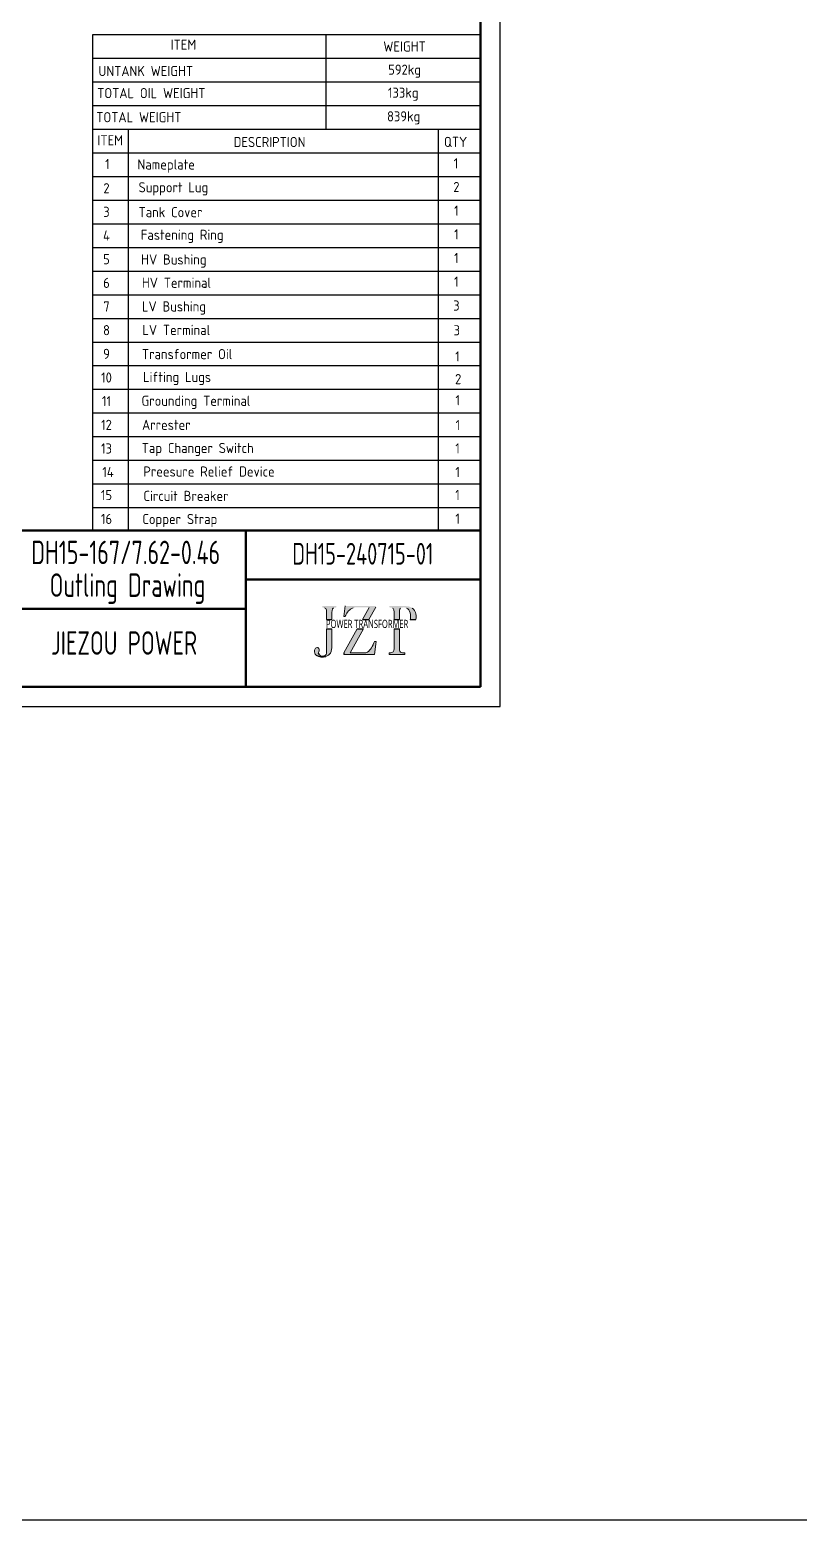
# Model space of a CAD drawing. Header units: millimetres. Extents: x 14764 to 276930, y -11609 to 135619.
# Drawn here: x 272401 to 274638, y 127642 to 131975 of the extents above; entities that cross this region are included whole.
import ezdxf
from ezdxf.enums import TextEntityAlignment as Align

# ---------------------------------------------------------------- set-up
doc = ezdxf.new("R2010")
doc.units = ezdxf.units.MM
doc.header["$LTSCALE"] = 23.1
doc.layers.get('0').update_dxf_attribs({"linetype": 'CONTINUOUS'})
for name, color, linetype in [('02C', 3, 'CONTINUOUS'), ('A', 3, 'CONTINUOUS'), ('S', 254, 'CONTINUOUS')]:
    doc.layers.add(name, color=color, linetype=linetype)
doc.layers.add('标注、文本', color=3, linetype='CONTINUOUS', lineweight=25)
doc.layers.add('粗实线', color=7, linetype='CONTINUOUS', lineweight=50)
doc.styles.add('PC_TEXTSTYLE', font='ISOCP.SHX', dxfattribs={"width": 0.707, "bigfont": 'GBCBIG.SHX'})
doc.styles.add('pdm', font='gbenor.shx', dxfattribs={"width": 0.8, "bigfont": 'gbhzfs.shx'})
doc.styles.add('ST_WIN', font='isocp2.shx', dxfattribs={"bigfont": 'hzdxfst.shx'})

msp = doc.modelspace()

# ---------------------------------------------------------------- hatches: boundary and pattern name
at = {"layer": '02C'}
h = msp.add_hatch(color=3, dxfattribs=at)
h.dxf.hatch_style = 1
h.paths.add_polyline_path([(273279.4208, 130233.2676), (273263.8568, 130233.2676), (273263.8568, 130168.5634), (273263.4984, 130162.7269), (273262.2697, 130158.7335, -0.564853261), (273239.6036, 130162.5654), (273240.8539, 130166.6063), (273241.7535, 130169.889), (273241.7782, 130174.4144), (273241.1833, 130176.2062), (273238.3611, 130178.9087), (273237.0708, 130179.2703), (273233.1639, 130178.1019), (273231.8913, 130177.0182), (273229.2365, 130172.9597), (273228.75, 130171.4992), (273228.1545, 130166.9307), (273229.099, 130162.3409), (273230.3725, 130159.7738), (273233.0311, 130156.8064, 0.201195621), (273261.9113, 130153.4602), (273265.6999, 130154.7913), (273269.1813, 130156.9416), (273272.0484, 130159.6039), (273274.6594, 130163.2389), (273276.7585, 130167.6419), (273277.2705, 130168.973), (273278.448, 130173.4784), (273279.1648, 130178.4445), (273279.4208, 130183.7691)])
h.paths.add_polyline_path([(273280.6495, 130290.9253), (273281.1103, 130291.898), (273284.1309, 130294.7139), (273286.8956, 130295.2771), (273291.7082, 130295.6866), (273291.7082, 130299.936), (273250.955, 130299.936), (273250.955, 130295.6866), (273254.4364, 130295.3283), (273257.8667, 130294.7651), (273257.9179, 130294.7651), (273261.6754, 130292.5952), (273263.396, 130288.007), (273263.7544, 130284.2696), (273263.8568, 130278.4843), (273263.8568, 130260.8245), (273279.4208, 130260.8245), (273279.4208, 130280.7882), (273279.4208, 130281.1978), (273279.728, 130286.9831)])
h.paths.add_polyline_path([(273407.1071, 130296.9154), (273407.1071, 130299.936), (273317.7696, 130299.936), (273313.4691, 130269.6271), (273317.7696, 130269.6271), (273317.9232, 130269.9343), (273319.664, 130273.467), (273322.3262, 130278.7915), (273322.3774, 130278.8427), (273324.6301, 130282.3241), (273327.9067, 130286.1127), (273329.9034, 130288.0582), (273333.2825, 130290.6181), (273337.1735, 130292.922), (273340.7573, 130294.4067), (273344.6995, 130295.3795), (273348.7441, 130295.6866), (273387.6009, 130295.6866), (273368.1647, 130260.8245), (273386.9072, 130260.8245)])
h.paths.add_polyline_path([(273371.4837, 130233.2676), (273352.8012, 130233.2676), (273313.8314, 130163.3688), (273313.8314, 130159.1194), (273402.909, 130159.1194), (273407.8239, 130196.8519), (273402.9264, 130196.8519), (273401.4242, 130192.4489), (273399.3763, 130187.6875), (273398.9156, 130186.7148), (273396.7141, 130182.363), (273394.4102, 130178.4208), (273391.6967, 130174.581), (273388.8809, 130171.3044), (273386.2186, 130168.6933), (273382.686, 130166.031), (273379.5117, 130164.5975), (273377.6174, 130164.1367), (273373.7264, 130163.5736), (273369.2723, 130163.3688), (273332.3614, 130163.3688)])
h.paths.add_polyline_path([(273478.8347, 130293.8435), (273481.753, 130295.2259), (273486.3608, 130295.6866), (273490.3542, 130295.533), (273493.9892, 130294.8675), (273496.4978, 130293.8435), (273500.0817, 130291.2325), (273502.7439, 130288.263), (273504.8942, 130284.5768), (273506.4301, 130280.3274), (273507.4029, 130275.5149), (273507.7101, 130270.0879), (273507.7101, 130269.3712), (273507.3517, 130263.8418), (273506.7677, 130260.8245), (273523.1289, 130260.8245), (273524.0421, 130265.0706), (273524.3492, 130270.2415), (273524.298, 130271.8286), (273523.6837, 130276.7948), (273522.2501, 130281.4026), (273521.7894, 130282.5289), (273519.5367, 130286.6759), (273516.772, 130290.3109), (273516.2088, 130290.8741), (273512.9322, 130293.8435), (273509.3996, 130296.1474), (273505.7646, 130297.8369), (273502.0272, 130298.7073), (273499.7745, 130298.9633), (273494.6035, 130299.5264), (273490.8149, 130299.8336), (273488.4598, 130299.936), (273445.966, 130299.936), (273445.966, 130295.6866), (273448.5771, 130295.6354), (273452.8776, 130295.0723), (273455.8471, 130293.9971), (273457.4342, 130292.7684), (273459.3797, 130288.775), (273459.5333, 130287.4439), (273459.8405, 130282.9385), (273459.9429, 130276.6924), (273459.9429, 130260.8245), (273475.3021, 130260.8245), (273475.3021, 130277.3068), (273475.3021, 130278.4843), (273475.4557, 130284.1672), (273475.9165, 130288.3142), (273476.3773, 130290.2085)])
h.paths.add_polyline_path([(273475.3021, 130233.2676), (273459.9429, 130233.2676), (273459.9429, 130177.0297), (273459.8917, 130175.0842), (273459.4309, 130170.4252), (273457.4854, 130166.3806), (273457.2294, 130166.1758), (273453.492, 130164.2815), (273450.625, 130163.8719), (273445.966, 130163.6159), (273445.966, 130159.3665), (273490.8661, 130159.3665), (273490.8661, 130163.6159), (273488.7158, 130163.7183), (273484.5688, 130164.0767), (273482.9305, 130164.2815), (273479.1979, 130165.4907), (273476.4285, 130168.9917), (273475.8141, 130170.7836), (273475.3021, 130176.1081)])

# ---------------------------------------------------------------- linework, layer by layer
at = {"color": 1}
msp.add_lwpolyline([(267229.6531, 135618.5124), (276930.2911, 135618.5124), (276930.2911, 127642.1176), (267229.6531, 127642.1176)], close=True, dxfattribs=at)
at = {"layer": '02C', "color": 3, "lineweight": 0}
for p, q in [((273257.9179, 130294.7651), (273261.5529, 130292.666)), ((273261.5529, 130292.666), (273261.7065, 130292.5124)), ((273261.7065, 130292.5124), (273263.396, 130288.007)), ((273279.728, 130286.9831), (273280.6495, 130290.9253)), ((273280.6495, 130290.9253), (273281.1103, 130291.898)), ((273281.1103, 130291.898), (273284.1309, 130294.7139)), ((273317.7696, 130299.936), (273313.4691, 130269.6271)), ((273329.9034, 130288.0582), (273333.2825, 130290.6181)), ((273333.2825, 130290.6181), (273337.1735, 130292.922)), ((273337.1735, 130292.922), (273340.7573, 130294.4067)), ((273387.6009, 130295.6866), (273368.1647, 130260.8245)), ((273386.9072, 130260.8245), (273407.1071, 130296.9154)), ((273455.8471, 130293.9971), (273457.4342, 130292.7684)), ((273457.4342, 130292.7684), (273459.3797, 130288.775)), ((273476.3773, 130290.2085), (273478.8347, 130293.8435)), ((273496.4978, 130293.8435), (273500.0817, 130291.2325)), ((273500.0817, 130291.2325), (273502.7439, 130288.263)), ((273516.2088, 130290.8741), (273512.9322, 130293.8435)), ((273516.772, 130290.3109), (273516.2088, 130290.8741)), ((273519.5367, 130286.6759), (273516.772, 130290.3109)), ((273263.396, 130288.007), (273263.7544, 130284.2696)), ((273263.7544, 130284.2696), (273263.8568, 130278.4843)), ((273263.8568, 130278.4843), (273263.8568, 130260.8245)), ((273279.4208, 130281.1978), (273279.728, 130286.9831)), ((273279.4208, 130280.7882), (273279.4208, 130281.1978)), ((273279.4208, 130260.8245), (273279.4208, 130280.7882)), ((273313.4691, 130269.6271), (273317.7696, 130269.6271)), ((273317.7696, 130269.6271), (273317.9232, 130269.9343)), ((273317.9232, 130269.9343), (273319.664, 130273.467)), ((273319.664, 130273.467), (273322.3262, 130278.7915)), ((273322.3262, 130278.7915), (273322.3774, 130278.8427)), ((273322.3774, 130278.8427), (273324.6301, 130282.3241)), ((273324.6301, 130282.3241), (273327.9067, 130286.1127)), ((273327.9067, 130286.1127), (273329.9034, 130288.0582)), ((273459.3797, 130288.775), (273459.5333, 130287.4439)), ((273459.5333, 130287.4439), (273459.8405, 130282.9385)), ((273459.8405, 130282.9385), (273459.9429, 130276.6924)), ((273459.9429, 130276.6924), (273459.9429, 130260.8245)), ((273475.3021, 130278.4843), (273475.4557, 130284.1672)), ((273475.3021, 130277.3068), (273475.3021, 130278.4843)), ((273475.3021, 130260.8245), (273475.3021, 130277.3068)), ((273475.4557, 130284.1672), (273475.9165, 130288.3142)), ((273475.9165, 130288.3142), (273476.3773, 130290.2085)), ((273502.7439, 130288.263), (273504.8942, 130284.5768)), ((273504.8942, 130284.5768), (273506.4301, 130280.3274)), ((273506.4301, 130280.3274), (273507.4029, 130275.5149)), ((273507.3517, 130263.8418), (273506.7677, 130260.8245)), ((273507.7101, 130269.3712), (273507.3517, 130263.8418)), ((273507.4029, 130275.5149), (273507.7101, 130270.0879)), ((273507.7101, 130270.0879), (273507.7101, 130269.3712)), ((273521.7894, 130282.5289), (273519.5367, 130286.6759)), ((273522.2501, 130281.4026), (273521.7894, 130282.5289)), ((273523.6837, 130276.7948), (273522.2501, 130281.4026)), ((273523.1289, 130260.8245), (273524.0421, 130265.0706)), ((273524.298, 130271.8286), (273523.6837, 130276.7948)), ((273524.0421, 130265.0706), (273524.3492, 130270.2415)), ((273524.3492, 130270.2415), (273524.298, 130271.8286)), ((273263.8568, 130233.2676), (273263.8568, 130168.5634)), ((273279.4208, 130183.7691), (273279.4208, 130233.2676)), ((273352.8012, 130233.2676), (273313.8314, 130163.3688)), ((273332.3614, 130163.3688), (273371.4837, 130233.2676)), ((273459.9429, 130233.2676), (273459.9429, 130177.0297)), ((273475.3021, 130176.1081), (273475.3021, 130233.2676)), ((273228.75, 130171.4992), (273228.1545, 130166.9307)), ((273228.1545, 130166.9307), (273229.099, 130162.3409)), ((273229.2365, 130172.9597), (273228.75, 130171.4992)), ((273229.099, 130162.3409), (273230.3725, 130159.7738)), ((273231.8913, 130177.0182), (273229.2365, 130172.9597)), ((273233.1639, 130178.1019), (273231.8913, 130177.0182)), ((273237.0708, 130179.2703), (273233.1639, 130178.1019)), ((273238.3611, 130178.9087), (273237.0708, 130179.2703)), ((273241.1833, 130176.2062), (273238.3611, 130178.9087)), ((273239.6036, 130162.5654), (273240.8539, 130166.6063)), ((273240.8539, 130166.6063), (273241.7535, 130169.889)), ((273241.7782, 130174.4144), (273241.1833, 130176.2062)), ((273241.7535, 130169.889), (273241.7782, 130174.4144)), ((273263.4984, 130162.7269), (273262.2697, 130158.7335)), ((273263.8568, 130168.5634), (273263.4984, 130162.7269)), ((273272.0484, 130159.6039), (273274.6594, 130163.2389)), ((273274.6594, 130163.2389), (273276.7585, 130167.6419)), ((273276.7585, 130167.6419), (273277.2705, 130168.973)), ((273277.2705, 130168.973), (273278.448, 130173.4784)), ((273278.448, 130173.4784), (273279.1648, 130178.4445)), ((273279.1648, 130178.4445), (273279.4208, 130183.7691)), ((273369.2723, 130163.3688), (273332.3614, 130163.3688)), ((273373.7264, 130163.5736), (273369.2723, 130163.3688)), ((273377.6174, 130164.1367), (273373.7264, 130163.5736)), ((273379.5117, 130164.5975), (273377.6174, 130164.1367)), ((273382.686, 130166.031), (273379.5117, 130164.5975)), ((273386.2186, 130168.6933), (273382.686, 130166.031)), ((273388.8809, 130171.3044), (273386.2186, 130168.6933)), ((273391.6967, 130174.581), (273388.8809, 130171.3044)), ((273394.4102, 130178.4208), (273391.6967, 130174.581)), ((273396.7141, 130182.363), (273394.4102, 130178.4208)), ((273398.9156, 130186.7148), (273396.7141, 130182.363)), ((273399.3763, 130187.6875), (273398.9156, 130186.7148)), ((273401.4242, 130192.4489), (273399.3763, 130187.6875)), ((273402.909, 130196.8007), (273401.4242, 130192.4489)), ((273407.8239, 130196.8519), (273402.909, 130196.8519)), ((273402.909, 130196.8519), (273402.909, 130196.8007)), ((273402.909, 130159.1194), (273407.8239, 130196.8519)), ((273450.625, 130163.8719), (273445.966, 130163.6159)), ((273445.966, 130163.6159), (273445.966, 130159.3665)), ((273453.492, 130164.2815), (273450.625, 130163.8719)), ((273457.2294, 130166.1758), (273453.492, 130164.2815)), ((273457.4854, 130166.3806), (273457.2294, 130166.1758)), ((273459.4309, 130170.4252), (273457.4854, 130166.3806)), ((273459.8917, 130175.0842), (273459.4309, 130170.4252)), ((273459.9429, 130177.0297), (273459.8917, 130175.0842)), ((273475.8141, 130170.7836), (273475.3021, 130176.1081)), ((273476.4285, 130168.9917), (273475.8141, 130170.7836)), ((273479.1419, 130165.5614), (273476.4285, 130168.9917)), ((273479.2955, 130165.459), (273479.1419, 130165.5614)), ((273482.9305, 130164.2815), (273479.2955, 130165.459)), ((273484.5688, 130164.0767), (273482.9305, 130164.2815)), ((273488.7158, 130163.7183), (273484.5688, 130164.0767)), ((273490.8661, 130163.6159), (273488.7158, 130163.7183)), ((273490.8661, 130159.3665), (273490.8661, 130163.6159)), ((273230.3725, 130159.7738), (273233.0311, 130156.8064)), ((273261.9113, 130153.4602), (273265.6999, 130154.7913)), ((273265.6999, 130154.7913), (273269.1813, 130156.9416)), ((273269.1813, 130156.9416), (273272.0484, 130159.6039)), ((273313.8314, 130159.1194), (273402.909, 130159.1194)), ((273445.966, 130159.3665), (273490.8661, 130159.3665))]:
    msp.add_line(p, q, dxfattribs=at)
at = {"layer": '02C', "color": 3}
for p, q in [((273263.8568, 130260.8245), (273279.4208, 130260.8245)), ((273368.1647, 130260.8245), (273386.9072, 130260.8245)), ((273459.9429, 130260.8245), (273475.3021, 130260.8245)), ((273506.7677, 130260.8245), (273523.1289, 130260.8245)), ((273263.8568, 130233.2676), (273279.4208, 130233.2676)), ((273352.8012, 130233.2676), (273371.4837, 130233.2676)), ((273459.9429, 130233.2676), (273475.3021, 130233.2676)), ((273313.8314, 130163.3688), (273313.8314, 130159.1194))]:
    msp.add_line(p, q, dxfattribs=at)
for centre, radius, start, end in [((273252.0915, 130167.4806), 13.4204, 201.4843548, 319.324654), ((273251.4607, 130189.5663), 37.5881, 240.6393813, 286.1425275)]:
    msp.add_arc(centre, radius, start, end, dxfattribs=at)
at = {"layer": 'A'}
for p, q in [((272584.4768, 131686.5439), (272584.4768, 131961.7227)), ((272584.4768, 131961.7227), (273711.1776, 131961.7227)), ((273262.2251, 131686.5439), (273262.2251, 131961.7227)), ((272584.4768, 131892.928), (273711.1776, 131892.928)), ((272584.4768, 131824.1333), (273711.1776, 131824.1333)), ((272584.4768, 131755.3386), (273711.1776, 131755.3386)), ((272584.4768, 130519.1969), (272584.4768, 131686.5439)), ((272584.4768, 131686.5439), (273711.1776, 131686.5439)), ((272687.4859, 130519.1969), (272687.4859, 131686.5439)), ((273589.4446, 130519.1969), (273589.4446, 131686.5439)), ((272584.4768, 131617.7492), (273711.1776, 131617.7492)), ((272584.4768, 131548.9545), (273711.1776, 131548.9545)), ((272584.4768, 131480.1598), (273711.1776, 131480.1598)), ((272584.4768, 131411.3651), (273711.1776, 131411.3651)), ((272584.4768, 131342.5704), (273711.1776, 131342.5704)), ((272584.4768, 131342.5704), (273711.1776, 131342.5704)), ((272584.4768, 131273.7757), (273711.1776, 131273.7757)), ((272584.4768, 131273.7757), (273711.1776, 131273.7757)), ((272584.4768, 131204.981), (273711.1776, 131204.981)), ((272584.4768, 131136.1863), (273711.1776, 131136.1863)), ((272663.0993, 131067.3916), (273711.1776, 131067.3916)), ((272663.0993, 130998.5969), (273711.1776, 130998.5969)), ((272663.0993, 130929.8022), (273711.1776, 130929.8022)), ((272663.0993, 130861.0075), (273711.1776, 130861.0075)), ((272663.0993, 130792.2128), (273711.1776, 130792.2128)), ((272584.4768, 130723.4181), (273711.1776, 130723.4181)), ((272584.4768, 130723.4181), (273711.1776, 130723.4181)), ((272584.4768, 130654.6234), (273711.1776, 130654.6234)), ((272584.4768, 130585.8287), (273711.1776, 130585.8287))]:
    msp.add_line(p, q, dxfattribs=at)
at = {"layer": 'S'}
for p, q in [((272584.4768, 131067.3916), (272663.0993, 131067.3916)), ((272584.4768, 130998.5969), (272663.0993, 130998.5969)), ((272584.4768, 130929.8022), (272663.0993, 130929.8022)), ((272584.4768, 130861.0075), (272663.0993, 130861.0075)), ((272584.4768, 130792.2128), (272663.0993, 130792.2128))]:
    msp.add_line(p, q, dxfattribs=at)
at = {"layer": '标注、文本'}
for p, q in [((273768.0132, 130007.677), (273768.0132, 133383.7085)), ((268993.8272, 130007.677), (273768.0132, 130007.677))]:
    msp.add_line(p, q, dxfattribs=at)
at = {"layer": '粗实线'}
for p, q in [((273711.1776, 130064.5126), (273711.1776, 133326.8729)), ((271588.5835, 130519.1969), (273711.1776, 130519.1969)), ((273029.151, 130519.1969), (273029.151, 130064.5126)), ((273029.151, 130377.1469), (273711.1776, 130377.1469)), ((272347.1245, 130291.8547), (273029.151, 130291.8547)), ((269278.005, 130064.5126), (273711.1776, 130064.5126))]:
    msp.add_line(p, q, dxfattribs=at)

# ---------------------------------------------------------------- texts
at = {"layer": '02C', "color": 3, "insert": (273261.9933, 130259.756), "char_height": 23.869794, "width": 479.598827, "attachment_point": 1, "style": 'PC_TEXTSTYLE'}
msp.add_mtext('{\\fLucida Bright|b0|i0|c0|p18;POWER TRANSFORMER}', dxfattribs=at)
at = {"layer": 'S', "style": 'ST_WIN'}
for s, height, p in [('ITEM', 29.48344, (272810.3515, 131917.096)), ('WEIGHT', 29.48344, (273428.6871, 131911.7482)), ('UNTANK WEIGHT', 29.483442, (272600.4561, 131840.4053)), ('592kg', 29.48344, (273442.8867, 131844.4928)), ('TOTAL OIL WEIGHT', 29.483442, (272596.6075, 131776.2771)), ('TOTAL WEIGHT', 29.483442, (272593.9867, 131706.2195)), ('ITEM', 29.48344, (272597.5773, 131639.0734)), ('DESCRIPTION', 29.483442, (272993.3361, 131634.0212)), ('QTY', 29.48344, (273604.831, 131634.4032)), ('Nameplate', 29.48344, (272713.8373, 131568.7822)), ('Support Lug', 29.483442, (272717.0407, 131502.5329)), ('Tank Cover', 29.48344, (272716.9735, 131430.0926)), ('Fastening Ring', 29.483442, (272723.666, 131364.3633)), ('HV Bushing', 29.48344, (272724.5388, 131292.5861)), ('HV Terminal', 29.483442, (272726.6617, 131224.8585)), ('LV Bushing', 29.48344, (272726.948, 131156.0446)), ('LV Terminal', 29.483442, (272728.0529, 131087.7673)), ('Transformer Oil', 29.483442, (272726.8866, 131017.4345)), ('Lifting Lugs', 29.483442, (272729.9541, 130951.0469)), ('Grounding Terminal', 29.483442, (272725.6172, 130881.7302)), ('Arrester', 29.48344, (272727.1627, 130811.8696)), ('Tap Changer Switch', 29.483442, (272726.1945, 130744.5555)), ('Preesure Relief Device', 29.483442, (272731.0473, 130676.1384)), ('Circuit Breaker', 29.483442, (272731.2053, 130605.2671)), ('Copper Strap', 29.483442, (272728.1788, 130537.9571))]:
    msp.add_text(s, height=height, dxfattribs=at).set_placement(p)
for s, height, p in [('133kg', 29.48344, (273486.588, 131777.4705)), ('839kg', 29.48344, (273487.9007, 131708.6758)), ('1', 29.4834, (272626.5248, 131570.008)), ('1', 29.4834, (273639.9406, 131572.0177)), ('2', 29.4834, (272623.7881, 131499.8154)), ('2', 29.4834, (273641.2532, 131503.223)), ('3', 29.4834, (272623.7881, 131431.0207)), ('1', 29.4834, (273641.2532, 131434.4283)), ('4', 29.4834, (272623.7881, 131362.226)), ('1', 29.4834, (273641.2532, 131365.6336)), ('5', 29.4834, (272623.7881, 131293.4313)), ('1', 29.4834, (273641.2532, 131296.8389)), ('6', 29.4834, (272623.7881, 131224.6366)), ('1', 29.4834, (273641.2532, 131228.0442)), ('7', 29.4834, (272623.7881, 131155.8419)), ('3', 29.4834, (273641.2532, 131158.5786)), ('8', 29.4834, (272623.7881, 131087.0472)), ('3', 29.4834, (273642.4168, 131086.7239)), ('9', 29.4834, (272623.7881, 131018.2525)), ('1', 29.4834, (273644.2735, 131010.7524)), ('10', 29.48344, (272623.7881, 130949.4578)), ('2', 29.4834, (273646.3639, 130944.7513)), ('11', 29.48344, (272623.7881, 130880.6631)), ('1', 29.4834, (273645.1633, 130883.5237)), ('12', 29.48344, (272623.7881, 130811.8684)), ('1', 29.4834, (273645.3959, 130811.185)), ('13', 29.48344, (272623.7881, 130743.0737)), ('1', 29.4834, (273644.4559, 130743.5596)), ('14', 29.48344, (272628.1169, 130674.6697)), ('1', 29.4834, (273644.8404, 130674.5961)), ('15', 29.48344, (272623.7881, 130607.6473)), ('1', 29.4834, (273644.4559, 130608.1331)), ('16', 29.48344, (272623.7895, 130538.4323)), ('1', 29.4834, (273644.8404, 130539.1696))]:
    msp.add_text(s, height=height, dxfattribs=at).set_placement(p, align=Align.CENTER)
at = {"layer": '标注、文本', "style": 'pdm', "width": 0.8}
msp.add_text('DH15-167/7.62-0.46', height=68.202656, dxfattribs=at).set_placement((272679.5657, 130421.5922), align=Align.CENTER)
for s, p in [('Outling Drawing', (272684.8394, 130360.6347)), ('JIEZOU POWER', (272674.9755, 130192.2656))]:
    msp.add_text(s, height=68.202656, dxfattribs=at).set_placement(p, align=Align.MIDDLE_CENTER)
at = {"layer": '标注、文本', "insert": (273163.9475, 130483.3052), "char_height": 63, "width": 311.348604, "attachment_point": 1, "style": 'pdm'}
msp.add_mtext('D{\\Fgbenor,gbhzfs|c134;H15}-240{\\Fgbenor,gbhzfs|c134;715}-01', dxfattribs=at)

doc.saveas('drawing.dxf')
